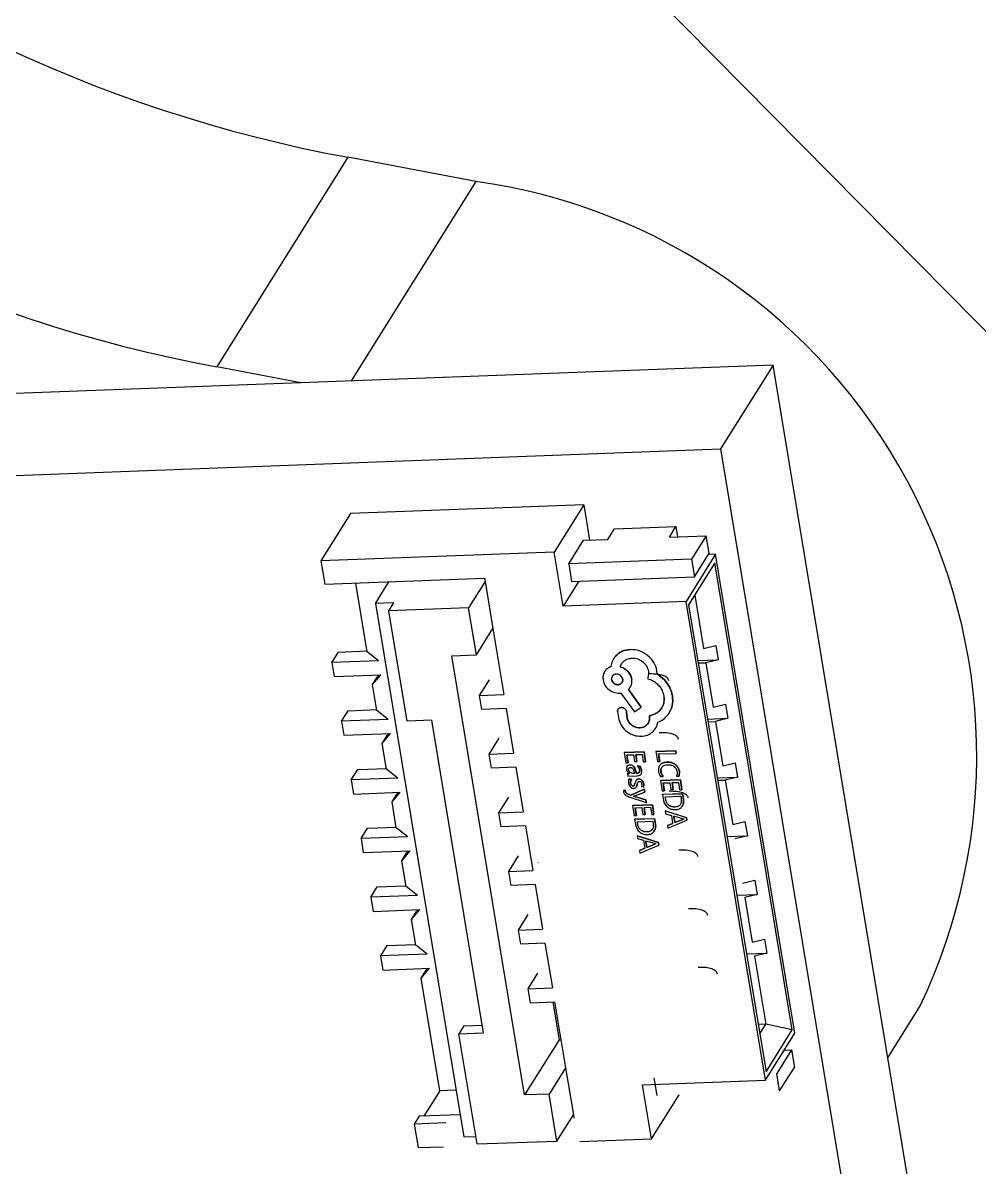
# Model space of a CAD drawing. Header units: millimetres. Extents: x -294 to 2792, y 5 to 1659.
# Drawn here: x 707.094 to 708.582, y 560.546 to 562.325 of the extents above; entities that cross this region are included whole.
import ezdxf

# ---------------------------------------------------------------- set-up
doc = ezdxf.new("R2010")
doc.units = ezdxf.units.MM
doc.layers.get('0').update_dxf_attribs({"lineweight": 18})

msp = doc.modelspace()

# ---------------------------------------------------------------- linework, layer by layer
at = {"color": 7, "linetype": 'Continuous', "lineweight": 25}
for p, q in [((707.6677, 562.7808), (710.6901, 559.7215)), ((707.5996, 562.1159), (707.3957, 561.79)), ((707.7988, 562.0782), (707.5996, 562.1159)), ((707.7988, 562.0782), (707.6047, 561.7681)), ((708.261, 561.7927), (706.3558, 561.7213)), ((708.261, 561.7927), (708.1795, 561.6624)), ((708.6584, 559.3951), (708.261, 561.7927)), ((707.5268, 561.7652), (707.3957, 561.79)), ((706.2742, 561.591), (708.1795, 561.6624)), ((708.1795, 561.6624), (708.5732, 559.2864)), ((707.6038, 561.5618), (707.5579, 561.4885)), ((707.9667, 561.5754), (707.6038, 561.5618)), ((707.9667, 561.5754), (707.9208, 561.5021)), ((707.9667, 561.5754), (707.9758, 561.5207)), ((708.0043, 561.5217), (708.0145, 561.538)), ((708.0145, 561.538), (708.1101, 561.5416)), ((708.0999, 561.5253), (708.1101, 561.5416)), ((708.0999, 561.5253), (708.1572, 561.5275)), ((708.1101, 561.5416), (708.1127, 561.5258)), ((708.1572, 561.5275), (708.1342, 561.4908)), ((708.1617, 561.5001), (708.1572, 561.5275)), ((707.9432, 561.4836), (707.9661, 561.5203)), ((707.9661, 561.5203), (708.0043, 561.5217)), ((707.9208, 561.5021), (707.5579, 561.4885)), ((707.9347, 561.4181), (707.9208, 561.5021)), ((708.1342, 561.4908), (707.9432, 561.4836)), ((708.1716, 561.4986), (708.1257, 561.4253)), ((708.1342, 561.4908), (708.1388, 561.4634)), ((708.1388, 561.4634), (708.1617, 561.5001)), ((708.1716, 561.4986), (708.1605, 561.4982)), ((708.295, 560.754), (708.1716, 561.4986)), ((707.5579, 561.4885), (707.5639, 561.452)), ((707.9432, 561.4836), (707.9477, 561.4563)), ((708.1706, 561.4854), (708.1298, 561.4202)), ((708.291, 560.759), (708.1706, 561.4854)), ((707.5639, 561.452), (707.8122, 561.4613)), ((707.6425, 561.4219), (707.6637, 561.4557)), ((707.8131, 561.4561), (707.7876, 561.4154)), ((707.8122, 561.4613), (707.8131, 561.4561)), ((707.8131, 561.4561), (707.8252, 561.3831)), ((707.9588, 561.4567), (707.9347, 561.4181)), ((707.9477, 561.4563), (708.1388, 561.4634)), ((707.6297, 561.347), (707.612, 561.4538)), ((707.6711, 561.4229), (707.6425, 561.4219)), ((707.6425, 561.4219), (707.7799, 560.5927)), ((707.6635, 561.4107), (707.6711, 561.4229)), ((708.1257, 561.4253), (707.9347, 561.4181)), ((708.2491, 560.6806), (708.1257, 561.4253)), ((708.1298, 561.4202), (708.2502, 560.6938)), ((708.1392, 561.4352), (708.153, 561.3519)), ((707.7876, 561.4154), (707.6635, 561.4107)), ((707.6919, 561.2391), (707.6635, 561.4107)), ((707.7997, 561.3424), (707.7876, 561.4154)), ((707.7997, 561.3424), (707.8252, 561.3831)), ((707.8252, 561.3831), (707.8422, 561.2806)), ((707.585, 561.3466), (707.6295, 561.3482)), ((708.153, 561.3519), (708.1721, 561.3566)), ((708.1721, 561.3566), (708.1757, 561.3347)), ((707.5748, 561.3303), (707.585, 561.3466)), ((707.6474, 561.333), (707.5748, 561.3303)), ((707.5748, 561.3303), (707.5784, 561.3084)), ((707.6474, 561.333), (707.6297, 561.347)), ((707.7615, 561.3409), (707.7997, 561.3424)), ((707.8747, 560.6578), (707.7615, 561.3409)), ((708.0165, 561.3408), (708.0166, 561.3409)), ((708.1442, 561.3335), (708.1757, 561.3347)), ((708.1448, 561.3296), (708.1566, 561.33)), ((708.1757, 561.3347), (708.1566, 561.33)), ((708.1566, 561.33), (708.1681, 561.2607)), ((708.0234, 561.3239), (708.0235, 561.3239)), ((708.0808, 561.3125), (708.0805, 561.3173)), ((708.092, 561.3035), (708.0808, 561.3125)), ((708.0809, 561.3125), (708.0921, 561.3036)), ((707.5784, 561.3084), (707.651, 561.3111)), ((707.6382, 561.2959), (707.651, 561.3111)), ((707.6382, 561.2959), (707.6458, 561.3081)), ((707.6448, 561.2558), (707.6382, 561.2959)), ((707.6482, 561.311), (707.6458, 561.3081)), ((707.8193, 561.3036), (707.804, 561.2792)), ((708.01, 561.3038), (708.0099, 561.3037)), ((708.092, 561.3035), (708.0921, 561.3036)), ((707.804, 561.2792), (707.8422, 561.2806)), ((707.804, 561.2792), (707.8076, 561.2573)), ((708.0222, 561.2827), (708.0244, 561.2827)), ((708.0244, 561.2827), (708.0454, 561.2537)), ((708.0362, 561.2885), (708.0562, 561.2607)), ((708.0561, 561.2606), (708.0362, 561.2884)), ((708.1046, 561.2784), (708.1047, 561.2785)), ((707.8458, 561.2587), (707.8076, 561.2573)), ((707.8458, 561.2587), (707.8573, 561.1894)), ((708.025, 561.2605), (708.0251, 561.2605)), ((708.0454, 561.2537), (708.0561, 561.2606)), ((708.0561, 561.2606), (708.0562, 561.2607)), ((708.1681, 561.2607), (708.1872, 561.2654)), ((708.1872, 561.2654), (708.1908, 561.2435)), ((707.5899, 561.239), (707.6001, 561.2553)), ((707.6625, 561.2417), (707.5899, 561.239)), ((707.6001, 561.2553), (707.6446, 561.257)), ((707.6625, 561.2417), (707.6448, 561.2558)), ((707.7301, 561.2406), (707.6919, 561.2391)), ((707.8106, 560.7545), (707.7301, 561.2406)), ((708.0191, 561.2541), (708.0211, 561.2417)), ((708.033, 561.2542), (708.0329, 561.2529)), ((708.0329, 561.2541), (708.033, 561.2542)), ((708.0329, 561.2529), (708.0329, 561.2541)), ((708.0329, 561.2529), (708.0344, 561.2434)), ((708.0344, 561.2434), (708.0329, 561.2529)), ((708.0329, 561.2529), (708.0329, 561.2529)), ((708.0344, 561.2434), (708.0344, 561.2434)), ((708.0684, 561.2474), (708.0687, 561.2457)), ((708.0684, 561.2474), (708.0685, 561.2474)), ((708.1593, 561.2423), (708.1908, 561.2435)), ((708.1908, 561.2435), (708.1717, 561.2388)), ((707.5899, 561.239), (707.5936, 561.2171)), ((708.0541, 561.2287), (708.0541, 561.2288)), ((708.1599, 561.2383), (708.1717, 561.2388)), ((708.1717, 561.2388), (708.1832, 561.1694)), ((707.5936, 561.2171), (707.6661, 561.2198)), ((707.6533, 561.2046), (707.6661, 561.2198)), ((707.6533, 561.2046), (707.6609, 561.2169)), ((707.6633, 561.2197), (707.6609, 561.2169)), ((707.8344, 561.2124), (707.8191, 561.1879)), ((707.6599, 561.1645), (707.6533, 561.2046)), ((707.8191, 561.1879), (707.8573, 561.1894)), ((707.8191, 561.1879), (707.8227, 561.166)), ((708.0605, 561.1913), (708.0293, 561.1903)), ((708.0293, 561.1903), (708.0294, 561.1904)), ((708.0293, 561.1903), (708.0319, 561.1743)), ((708.0294, 561.1904), (708.0605, 561.1914)), ((708.0475, 561.187), (708.0575, 561.1873)), ((708.0575, 561.1873), (708.0593, 561.1759)), ((708.0605, 561.1914), (708.0629, 561.1761)), ((708.0605, 561.1913), (708.0605, 561.1914)), ((708.0629, 561.176), (708.0605, 561.1913)), ((708.0787, 561.1919), (708.1099, 561.1929)), ((708.1098, 561.1928), (708.0787, 561.1918)), ((708.0787, 561.1918), (708.0787, 561.1919)), ((708.0787, 561.1918), (708.0812, 561.1762)), ((708.0828, 561.1881), (708.1104, 561.1889)), ((708.0847, 561.1763), (708.0828, 561.1881)), ((708.0829, 561.1882), (708.0848, 561.1764)), ((708.1098, 561.1928), (708.1099, 561.1929)), ((708.1104, 561.1889), (708.1098, 561.1928)), ((708.1099, 561.1929), (708.1105, 561.189)), ((708.1104, 561.1889), (708.1105, 561.189)), ((708.0319, 561.1743), (708.0354, 561.1744)), ((708.0335, 561.1866), (708.044, 561.1869)), ((708.0335, 561.1867), (708.0355, 561.1745)), ((708.0354, 561.1744), (708.0335, 561.1866)), ((708.0355, 561.1745), (708.0354, 561.1744)), ((708.0384, 561.171), (708.0384, 561.171)), ((708.044, 561.1869), (708.0456, 561.1763)), ((708.0456, 561.1763), (708.0492, 561.1764)), ((708.0492, 561.1764), (708.0475, 561.187)), ((708.0476, 561.1871), (708.0493, 561.1765)), ((708.0492, 561.1764), (708.0493, 561.1765)), ((708.0497, 561.1693), (708.0535, 561.1694)), ((708.0535, 561.1694), (708.0534, 561.1693)), ((708.0593, 561.1759), (708.0629, 561.176)), ((708.0629, 561.176), (708.0629, 561.1761)), ((708.0812, 561.1762), (708.0847, 561.1763)), ((708.0848, 561.1764), (708.0847, 561.1763)), ((708.0857, 561.1713), (708.0857, 561.1713)), ((708.0963, 561.1754), (708.0964, 561.1755)), ((708.1091, 561.1715), (708.1092, 561.1716)), ((708.1832, 561.1694), (708.2023, 561.1741)), ((708.2023, 561.1741), (708.2059, 561.1522)), ((707.605, 561.1477), (707.6152, 561.164)), ((707.6152, 561.164), (707.6597, 561.1657)), ((707.6776, 561.1505), (707.6599, 561.1645)), ((707.8609, 561.1674), (707.8227, 561.166)), ((707.8609, 561.1674), (707.8724, 561.0981)), ((708.0339, 561.169), (708.034, 561.1691)), ((708.038, 561.1576), (708.0345, 561.1575)), ((708.0345, 561.1575), (708.0351, 561.1537)), ((708.0345, 561.1575), (708.0346, 561.1575)), ((708.0346, 561.1575), (708.038, 561.1576)), ((708.0351, 561.1537), (708.0494, 561.1542)), ((708.0363, 561.1632), (708.0364, 561.1633)), ((708.0369, 561.166), (708.0369, 561.1661)), ((708.0388, 561.1592), (708.0388, 561.1593)), ((708.0457, 561.1579), (708.0436, 561.1578)), ((708.0457, 561.1578), (708.0436, 561.1577)), ((708.0436, 561.1577), (708.0436, 561.1578)), ((708.0442, 561.1627), (708.0457, 561.1578)), ((708.0467, 561.1641), (708.0468, 561.1642)), ((708.0487, 561.1579), (708.0467, 561.1641)), ((708.0468, 561.1642), (708.0487, 561.158)), ((708.0487, 561.1579), (708.0487, 561.158)), ((708.0534, 561.1693), (708.0496, 561.1692)), ((708.0496, 561.1692), (708.0497, 561.1693)), ((708.0566, 561.1621), (708.0567, 561.1622)), ((708.0862, 561.1528), (708.09, 561.1529)), ((708.0867, 561.1605), (708.0868, 561.1606)), ((708.09, 561.1529), (708.0901, 561.153)), ((708.1111, 561.1535), (708.1153, 561.1536)), ((708.1155, 561.1608), (708.1153, 561.1537)), ((708.1153, 561.1536), (708.1154, 561.1607)), ((708.1153, 561.1536), (708.1153, 561.1537)), ((708.1154, 561.1607), (708.1155, 561.1608)), ((708.1744, 561.151), (708.2059, 561.1522)), ((708.2059, 561.1522), (708.1868, 561.1475)), ((707.6776, 561.1505), (707.605, 561.1477)), ((707.605, 561.1477), (707.6087, 561.1258)), ((708.0407, 561.1488), (708.0367, 561.1487)), ((708.0367, 561.1487), (708.0368, 561.1488)), ((708.0368, 561.1488), (708.0408, 561.1489)), ((708.0396, 561.1427), (708.0396, 561.1427)), ((708.0408, 561.1489), (708.0407, 561.1488)), ((708.0433, 561.1384), (708.0433, 561.1384)), ((708.0466, 561.1433), (708.0452, 561.1394)), ((708.0452, 561.1394), (708.0453, 561.1395)), ((708.0477, 561.1359), (708.0478, 561.136)), ((708.0488, 561.148), (708.0489, 561.1481)), ((708.0498, 561.1408), (708.0512, 561.1445)), ((708.0522, 561.1492), (708.0522, 561.1492)), ((708.0573, 561.1469), (708.0573, 561.147)), ((708.06, 561.1412), (708.0598, 561.1361)), ((708.0598, 561.136), (708.06, 561.1411)), ((708.0598, 561.136), (708.0598, 561.1361)), ((708.06, 561.1411), (708.06, 561.1412)), ((708.1169, 561.1477), (708.0858, 561.1468)), ((708.0858, 561.1468), (708.0859, 561.1468)), ((708.0858, 561.1468), (708.0884, 561.1308)), ((708.0859, 561.1468), (708.117, 561.1478)), ((708.09, 561.143), (708.1004, 561.1434)), ((708.09, 561.1431), (708.092, 561.131)), ((708.0919, 561.1309), (708.09, 561.143)), ((708.1004, 561.1434), (708.1021, 561.1327)), ((708.104, 561.1435), (708.114, 561.1438)), ((708.1057, 561.1328), (708.104, 561.1435)), ((708.1041, 561.1436), (708.1057, 561.1329)), ((708.114, 561.1438), (708.1158, 561.1323)), ((708.1169, 561.1477), (708.117, 561.1478)), ((708.1194, 561.1324), (708.1169, 561.1477)), ((708.117, 561.1478), (708.1194, 561.1325)), ((708.1751, 561.1471), (708.1868, 561.1475)), ((708.1868, 561.1475), (708.1983, 561.0782)), ((707.6087, 561.1258), (707.6813, 561.1286)), ((707.6684, 561.1134), (707.6813, 561.1286)), ((707.6684, 561.1134), (707.676, 561.1256)), ((707.6785, 561.1285), (707.676, 561.1256)), ((707.8495, 561.1211), (707.8342, 561.0967)), ((708.0285, 561.1314), (708.032, 561.1315)), ((708.0319, 561.1315), (708.0285, 561.1314)), ((708.0285, 561.1314), (708.0285, 561.1289)), ((708.0318, 561.1293), (708.0319, 561.1315)), ((708.0356, 561.1257), (708.0399, 561.1242)), ((708.0356, 561.1256), (708.0356, 561.1257)), ((708.0399, 561.1241), (708.0356, 561.1256)), ((708.0368, 561.1216), (708.0639, 561.1127)), ((708.0399, 561.1242), (708.0608, 561.1332)), ((708.0607, 561.1331), (708.0399, 561.1241)), ((708.0399, 561.1241), (708.0399, 561.1242)), ((708.0438, 561.1224), (708.0456, 561.1229)), ((708.0457, 561.1219), (708.0438, 561.1223)), ((708.0439, 561.1224), (708.0457, 561.122)), ((708.0456, 561.1229), (708.0614, 561.1289)), ((708.0457, 561.122), (708.0634, 561.1167)), ((708.0457, 561.1219), (708.0457, 561.122)), ((708.0633, 561.1166), (708.0457, 561.1219)), ((708.0607, 561.1331), (708.0608, 561.1332)), ((708.0614, 561.1289), (708.0607, 561.1331)), ((708.0608, 561.1332), (708.0614, 561.129)), ((708.0614, 561.1289), (708.0614, 561.129)), ((708.0634, 561.1167), (708.0633, 561.1166)), ((708.0639, 561.1127), (708.0633, 561.1166)), ((708.0634, 561.1167), (708.064, 561.1128)), ((708.0884, 561.1308), (708.0919, 561.1309)), ((708.1204, 561.1261), (708.0892, 561.1252)), ((708.0892, 561.1252), (708.0893, 561.1253)), ((708.0892, 561.1252), (708.0905, 561.117)), ((708.0893, 561.1253), (708.1204, 561.1262)), ((708.092, 561.131), (708.0919, 561.1309)), ((708.0934, 561.1215), (708.1174, 561.1222)), ((708.0941, 561.1171), (708.0934, 561.1215)), ((708.0941, 561.1172), (708.0935, 561.1215)), ((708.0941, 561.1171), (708.0941, 561.1172)), ((708.1021, 561.1327), (708.1057, 561.1328)), ((708.1057, 561.1328), (708.1057, 561.1329)), ((708.1158, 561.1323), (708.1194, 561.1324)), ((708.1174, 561.1222), (708.1181, 561.1177)), ((708.1194, 561.1324), (708.1194, 561.1325)), ((708.1204, 561.1262), (708.1217, 561.1177)), ((708.1204, 561.1261), (708.1204, 561.1262)), ((708.1217, 561.1177), (708.1204, 561.1261)), ((708.1217, 561.1177), (708.1217, 561.1177)), ((707.6751, 561.0732), (707.6684, 561.1134)), ((708.0424, 561.1081), (708.0735, 561.1091)), ((708.0735, 561.109), (708.0424, 561.1081)), ((708.0424, 561.1081), (708.0424, 561.1081)), ((708.0424, 561.1081), (708.0449, 561.0921)), ((708.0465, 561.1043), (708.057, 561.1047)), ((708.0484, 561.0922), (708.0465, 561.1043)), ((708.0466, 561.1044), (708.0485, 561.0923)), ((708.057, 561.1047), (708.0587, 561.094)), ((708.0605, 561.1048), (708.0705, 561.1051)), ((708.0622, 561.0941), (708.0605, 561.1048)), ((708.0606, 561.1048), (708.0623, 561.0942)), ((708.0639, 561.1127), (708.064, 561.1128)), ((708.0705, 561.1051), (708.0723, 561.0936)), ((708.0735, 561.1091), (708.0759, 561.0938)), ((708.0735, 561.109), (708.0735, 561.1091)), ((708.0759, 561.0937), (708.0735, 561.109)), ((708.1262, 561.089), (708.0933, 561.0994)), ((708.0933, 561.0994), (708.0934, 561.0994)), ((708.0933, 561.0994), (708.094, 561.0951)), ((708.0934, 561.0994), (708.1263, 561.0891)), ((708.0987, 561.1084), (708.0988, 561.1085)), ((708.1083, 561.1055), (708.1083, 561.1056)), ((708.1165, 561.109), (708.1166, 561.1091)), ((708.1194, 561.1063), (708.1194, 561.1064)), ((707.8342, 561.0967), (707.8724, 561.0981)), ((707.8342, 561.0967), (707.8379, 561.0748)), ((708.0449, 561.0921), (708.0484, 561.0922)), ((708.0458, 561.0866), (708.0769, 561.0875)), ((708.0769, 561.0874), (708.0458, 561.0865)), ((708.0458, 561.0865), (708.0458, 561.0866)), ((708.0458, 561.0865), (708.0471, 561.0783)), ((708.0485, 561.0923), (708.0484, 561.0922)), ((708.0499, 561.0827), (708.0739, 561.0835)), ((708.0506, 561.0784), (708.0499, 561.0827)), ((708.0507, 561.0785), (708.05, 561.0827)), ((708.0587, 561.094), (708.0622, 561.0941)), ((708.0622, 561.0941), (708.0623, 561.0942)), ((708.0723, 561.0936), (708.0759, 561.0937)), ((708.0739, 561.0835), (708.0746, 561.079)), ((708.0759, 561.0937), (708.0759, 561.0938)), ((708.0769, 561.0875), (708.0783, 561.079)), ((708.0769, 561.0874), (708.0769, 561.0875)), ((708.0782, 561.079), (708.0769, 561.0874)), ((708.094, 561.0951), (708.103, 561.0925)), ((708.0976, 561.0726), (708.1269, 561.0849)), ((708.103, 561.0925), (708.1049, 561.0802)), ((708.1203, 561.0874), (708.1067, 561.0914)), ((708.1067, 561.0914), (708.1082, 561.0814)), ((708.1083, 561.0815), (708.1067, 561.0914)), ((708.1082, 561.0814), (708.1205, 561.0863)), ((708.1083, 561.0815), (708.1082, 561.0814)), ((708.1205, 561.0864), (708.1083, 561.0815)), ((708.1226, 561.0869), (708.1203, 561.0874)), ((708.1226, 561.0869), (708.1205, 561.0863)), ((708.1262, 561.089), (708.1263, 561.0891)), ((708.1269, 561.0849), (708.1262, 561.089)), ((708.1263, 561.0891), (708.1269, 561.085)), ((708.1269, 561.085), (708.1269, 561.0849)), ((708.1983, 561.0782), (708.2174, 561.0828)), ((708.2174, 561.0828), (708.2211, 561.0609)), ((707.6202, 561.0565), (707.6304, 561.0728)), ((707.6304, 561.0728), (707.6749, 561.0745)), ((707.6928, 561.0592), (707.6751, 561.0732)), ((707.8761, 561.0762), (707.8379, 561.0748)), ((707.8761, 561.0762), (707.8876, 561.0068)), ((708.0506, 561.0784), (708.0507, 561.0785)), ((708.0553, 561.0697), (708.0553, 561.0698)), ((708.0648, 561.0668), (708.0649, 561.0669)), ((708.0731, 561.0703), (708.0731, 561.0704)), ((708.0759, 561.0676), (708.0759, 561.0677)), ((708.0782, 561.079), (708.0783, 561.079)), ((708.0969, 561.0769), (708.105, 561.0802)), ((708.1049, 561.0802), (708.0969, 561.0769)), ((708.0969, 561.0769), (708.0976, 561.0726)), ((708.0969, 561.0769), (708.0969, 561.0769)), ((707.6928, 561.0592), (707.6202, 561.0565)), ((707.6202, 561.0565), (707.6238, 561.0346)), ((708.0499, 561.0607), (708.0828, 561.0504)), ((708.0499, 561.0606), (708.0499, 561.0607)), ((708.0828, 561.0503), (708.0499, 561.0606)), ((708.0499, 561.0606), (708.0505, 561.0564)), ((708.0505, 561.0564), (708.0595, 561.0538)), ((708.0541, 561.0339), (708.0834, 561.0462)), ((708.0595, 561.0538), (708.0615, 561.0414)), ((708.0768, 561.0487), (708.0632, 561.0527)), ((708.0632, 561.0527), (708.0648, 561.0427)), ((708.0648, 561.0428), (708.0633, 561.0527)), ((708.0771, 561.0477), (708.0648, 561.0428)), ((708.0648, 561.0427), (708.077, 561.0476)), ((708.0791, 561.0482), (708.0768, 561.0487)), ((708.0791, 561.0482), (708.077, 561.0476)), ((708.0828, 561.0504), (708.0835, 561.0463)), ((708.0828, 561.0503), (708.0828, 561.0504)), ((708.0834, 561.0462), (708.0828, 561.0503)), ((708.0835, 561.0463), (708.0834, 561.0462)), ((708.1895, 561.0598), (708.2211, 561.0609)), ((708.2211, 561.0609), (708.202, 561.0563)), ((707.6238, 561.0346), (707.6964, 561.0373)), ((707.6835, 561.0221), (707.6964, 561.0373)), ((707.6835, 561.0221), (707.6912, 561.0344)), ((707.6936, 561.0372), (707.6912, 561.0344)), ((707.8647, 561.0298), (707.8494, 561.0054)), ((708.0615, 561.0414), (708.0534, 561.0382)), ((708.0534, 561.0382), (708.0541, 561.0339)), ((708.0534, 561.0382), (708.0535, 561.0382)), ((708.0535, 561.0382), (708.0615, 561.0415)), ((708.0648, 561.0428), (708.0648, 561.0427)), ((707.6902, 560.982), (707.6835, 561.0221)), ((707.8952, 561.0191), (707.8955, 561.0195)), ((707.8494, 561.0054), (707.8876, 561.0068)), ((707.8494, 561.0054), (707.853, 560.9835)), ((708.2135, 560.9869), (708.2325, 560.9916)), ((708.2325, 560.9916), (708.2362, 560.9697)), ((707.6353, 560.9652), (707.6455, 560.9815)), ((707.6455, 560.9815), (707.69, 560.9832)), ((707.7079, 560.968), (707.6902, 560.982)), ((707.8912, 560.9849), (707.853, 560.9835)), ((707.8912, 560.9849), (707.9027, 560.9156)), ((707.7079, 560.968), (707.6353, 560.9652)), ((707.6353, 560.9652), (707.6389, 560.9433)), ((708.2047, 560.9685), (708.2362, 560.9697)), ((708.2362, 560.9697), (708.2171, 560.965)), ((708.2171, 560.965), (708.2286, 560.8956)), ((707.6389, 560.9433), (707.7115, 560.9461)), ((707.6986, 560.9309), (707.7115, 560.9461)), ((707.6986, 560.9309), (707.7063, 560.9431)), ((707.7087, 560.9459), (707.7063, 560.9431)), ((707.8798, 560.9386), (707.8645, 560.9142)), ((707.7053, 560.8907), (707.6986, 560.9309)), ((707.8645, 560.9142), (707.9027, 560.9156)), ((707.8645, 560.9142), (707.8681, 560.8922)), ((707.6606, 560.8903), (707.6504, 560.874)), ((707.6606, 560.8903), (707.7051, 560.8919)), ((707.723, 560.8767), (707.7053, 560.8907)), ((707.9063, 560.8937), (707.8681, 560.8922)), ((707.9063, 560.8937), (707.9178, 560.8243)), ((708.2286, 560.8956), (708.2477, 560.9003)), ((708.2477, 560.9003), (708.2513, 560.8784)), ((707.723, 560.8767), (707.6504, 560.874)), ((707.6504, 560.874), (707.654, 560.8521)), ((708.2198, 560.8773), (708.2513, 560.8784)), ((708.2513, 560.8784), (708.2322, 560.8737)), ((708.2322, 560.8737), (708.2498, 560.7679)), ((707.654, 560.8521), (707.7266, 560.8548)), ((707.7138, 560.8396), (707.7266, 560.8548)), ((707.7138, 560.8396), (707.7214, 560.8518)), ((707.7214, 560.8518), (707.7238, 560.8547)), ((707.7428, 560.6644), (707.7138, 560.8396)), ((707.8949, 560.8473), (707.8796, 560.8229)), ((707.8796, 560.8229), (707.9178, 560.8243)), ((707.8796, 560.8229), (707.8832, 560.801)), ((707.8832, 560.801), (707.9214, 560.8024)), ((707.9185, 560.8023), (707.9283, 560.7433)), ((707.9214, 560.8024), (707.9384, 560.6999)), ((708.4395, 560.7158), (708.4893, 560.7955)), ((707.7801, 560.7653), (707.7724, 560.7531)), ((707.7801, 560.7653), (707.8087, 560.7664)), ((708.2498, 560.7679), (708.238, 560.7674)), ((708.2404, 560.7529), (708.2498, 560.7679)), ((708.291, 560.759), (708.2498, 560.7679)), ((707.7724, 560.7531), (707.8106, 560.7545)), ((707.8009, 560.5816), (707.7724, 560.7531)), ((707.9283, 560.7433), (707.8747, 560.6578)), ((707.9283, 560.7433), (707.9312, 560.7434)), ((708.2491, 560.6806), (708.295, 560.754)), ((708.2502, 560.6938), (708.291, 560.759)), ((708.2896, 560.7281), (708.2667, 560.6914)), ((708.2785, 560.7276), (708.2896, 560.7281)), ((708.2896, 560.7281), (708.2942, 560.7007)), ((707.9384, 560.6999), (707.9129, 560.6592)), ((707.9384, 560.6999), (707.9505, 560.6269)), ((708.2712, 560.664), (708.2667, 560.6914)), ((708.2712, 560.664), (708.2942, 560.7007)), ((708.0581, 560.6735), (708.2491, 560.6806)), ((708.072, 560.5895), (708.0581, 560.6735)), ((708.0757, 560.6842), (708.0802, 560.6569)), ((707.7428, 560.6644), (707.7181, 560.6249)), ((707.7678, 560.6653), (707.7428, 560.6644)), ((707.9129, 560.6592), (707.8747, 560.6578)), ((707.925, 560.5862), (707.9129, 560.6592)), ((708.072, 560.5895), (708.115, 560.6582)), ((707.7107, 560.6247), (707.7031, 560.6124)), ((707.7742, 560.627), (707.7107, 560.6247)), ((707.925, 560.5862), (707.9505, 560.6269)), ((707.9505, 560.6269), (707.9514, 560.6217)), ((707.7523, 560.6143), (707.7031, 560.6124)), ((707.7031, 560.6124), (707.7091, 560.5759)), ((707.7799, 560.5927), (707.7989, 560.5934)), ((707.8009, 560.5816), (707.925, 560.5862)), ((707.9603, 560.5853), (708.072, 560.5895)), ((707.7091, 560.5759), (707.7484, 560.5774))]:
    msp.add_line(p, q, dxfattribs=at)
for centre, radius, start, end in [((708.0019, 564.2851), 2.2062, 198.4252, 259.4932), ((707.798, 563.9593), 2.2062, 198.4252, 259.4932), ((707.6762, 561.185), 0.9016, 334.402, 82.1899)]:
    msp.add_arc(centre, radius, start, end, dxfattribs=at)
for points, knots in [([(708.0392, 561.3505), (708.0348, 561.3499), (708.026, 561.3489), (708.0197, 561.3435), (708.0165, 561.3408)], [0, 0, 0, 0, 0.01285825, 0.02576733, 0.02576733, 0.02576733, 0.02576733]), ([(708.0166, 561.3409), (708.0197, 561.3436), (708.0261, 561.349), (708.0349, 561.35), (708.0393, 561.3505)], [0, 0, 0, 0, 0.01290903, 0.02576677, 0.02576677, 0.02576677, 0.02576677]), ([(708.066, 561.3413), (708.0619, 561.3441), (708.0537, 561.3497), (708.044, 561.3502), (708.0392, 561.3505)], [0, 0, 0, 0, 0.01465459, 0.02937316, 0.02937316, 0.02937316, 0.02937316]), ([(708.0165, 561.3408), (708.0145, 561.3383), (708.0104, 561.3333), (708.0092, 561.3268), (708.0086, 561.3236)], [0, 0, 0, 0, 0.00977464, 0.01955966, 0.01955966, 0.01955966, 0.01955966]), ([(708.0234, 561.3239), (708.0242, 561.3257), (708.0257, 561.3293), (708.03, 561.3335), (708.0354, 561.3364), (708.0397, 561.3369), (708.0418, 561.3372)], [0, 0, 0, 0, 0.00609098, 0.01209653, 0.01833396, 0.02448558, 0.02448558, 0.02448558, 0.02448558]), ([(708.0418, 561.3372), (708.0447, 561.337), (708.0507, 561.3366), (708.0587, 561.3317), (708.065, 561.325), (708.0665, 561.3195), (708.0672, 561.3167)], [0, 0, 0, 0, 0.00903416, 0.0180513, 0.02711696, 0.03609347, 0.03609347, 0.03609347, 0.03609347]), ([(708.0805, 561.3173), (708.0793, 561.3219), (708.077, 561.331), (708.0697, 561.3379), (708.066, 561.3413)], [0, 0, 0, 0, 0.01451446, 0.02913423, 0.02913423, 0.02913423, 0.02913423]), ([(708.0086, 561.3236), (708.0066, 561.3227), (708.0026, 561.3209), (707.9986, 561.3158), (707.9962, 561.3098), (707.9966, 561.3053), (707.9967, 561.3031)], [0, 0, 0, 0, 0.00648913, 0.01295213, 0.01958716, 0.02618606, 0.02618606, 0.02618606, 0.02618606]), ([(708.0272, 561.3042), (708.0269, 561.3053), (708.0263, 561.3074), (708.0243, 561.3097), (708.0224, 561.311), (708.0202, 561.312), (708.0179, 561.3123), (708.0156, 561.3121), (708.0135, 561.3114), (708.0118, 561.3101), (708.0106, 561.3084), (708.0098, 561.3064), (708.0099, 561.3048), (708.0099, 561.3037)], [0, 0, 0, 0, 0.00332101, 0.00665281, 0.00833438, 0.00998293, 0.01345262, 0.01513761, 0.01678722, 0.02025349, 0.02191006, 0.02353347, 0.02693495, 0.02693495, 0.02693495, 0.02693495]), ([(708.0412, 561.3045), (708.0406, 561.3066), (708.0396, 561.311), (708.0353, 561.3167), (708.0299, 561.3213), (708.0256, 561.323), (708.0234, 561.3239)], [0, 0, 0, 0, 0.00707797, 0.01413084, 0.02109032, 0.02792287, 0.02792287, 0.02792287, 0.02792287]), ([(708.0235, 561.3239), (708.0256, 561.3231), (708.03, 561.3214), (708.0354, 561.3168), (708.0396, 561.3111), (708.0407, 561.3067), (708.0412, 561.3045)], [0, 0, 0, 0, 0.00683255, 0.01379203, 0.02084491, 0.02792287, 0.02792287, 0.02792287, 0.02792287]), ([(708.0672, 561.3167), (708.0674, 561.3148), (708.0677, 561.3108), (708.0664, 561.3072), (708.0657, 561.3054)], [0, 0, 0, 0, 0.00577511, 0.01169154, 0.01169154, 0.01169154, 0.01169154]), ([(707.9967, 561.3031), (707.9974, 561.3003), (707.9989, 561.2948), (708.0053, 561.2881), (708.0133, 561.2833), (708.0192, 561.2829), (708.0222, 561.2827)], [0, 0, 0, 0, 0.0090344, 0.01805178, 0.02711767, 0.03609443, 0.03609443, 0.03609443, 0.03609443]), ([(708.0099, 561.3037), (708.0103, 561.3026), (708.0109, 561.3005), (708.0129, 561.2982), (708.0148, 561.2969), (708.017, 561.296), (708.0193, 561.2956), (708.0216, 561.2959), (708.0236, 561.2966), (708.0253, 561.2979), (708.0265, 561.2996), (708.0273, 561.3015), (708.0273, 561.3031), (708.0272, 561.3042)], [0, 0, 0, 0, 0.00339005, 0.00677057, 0.00842742, 0.01005109, 0.01345313, 0.01513868, 0.01678867, 0.02025502, 0.02191187, 0.02353554, 0.02693758, 0.02693758, 0.02693758, 0.02693758]), ([(708.0273, 561.3043), (708.0273, 561.3032), (708.0274, 561.3016), (708.0266, 561.2997), (708.0254, 561.298), (708.0237, 561.2966), (708.0216, 561.296), (708.0194, 561.2957), (708.017, 561.296), (708.0149, 561.297), (708.013, 561.2983), (708.0109, 561.3005), (708.0103, 561.3027), (708.01, 561.3038)], [0, 0, 0, 0, 0.00340204, 0.00502571, 0.00668256, 0.01014891, 0.0117989, 0.01348445, 0.01688649, 0.01851016, 0.02016701, 0.02354753, 0.02693758, 0.02693758, 0.02693758, 0.02693758]), ([(708.0362, 561.2884), (708.0371, 561.2895), (708.0391, 561.2916), (708.0408, 561.2956), (708.0417, 561.2999), (708.0413, 561.3029), (708.0412, 561.3045)], [0, 0, 0, 0, 0.00448469, 0.00877848, 0.01310287, 0.01767491, 0.01767491, 0.01767491, 0.01767491]), ([(708.0657, 561.3054), (708.0689, 561.3043), (708.0752, 561.302), (708.083, 561.2954), (708.0891, 561.2872), (708.0906, 561.2809), (708.0914, 561.2778)], [0, 0, 0, 0, 0.00998255, 0.01985688, 0.03003216, 0.04024707, 0.04024707, 0.04024707, 0.04024707]), ([(708.1046, 561.2784), (708.1036, 561.2829), (708.1014, 561.292), (708.0951, 561.2996), (708.092, 561.3035)], [0, 0, 0, 0, 0.01429873, 0.0288015, 0.0288015, 0.0288015, 0.0288015]), ([(708.0921, 561.3036), (708.0952, 561.2997), (708.1014, 561.2921), (708.1036, 561.283), (708.1047, 561.2785)], [0, 0, 0, 0, 0.01449993, 0.02880144, 0.02880144, 0.02880144, 0.02880144]), ([(708.0914, 561.2778), (708.0916, 561.2741), (708.092, 561.2668), (708.087, 561.2573), (708.0792, 561.25), (708.072, 561.2482), (708.0684, 561.2474)], [0, 0, 0, 0, 0.01093027, 0.02184952, 0.03274798, 0.04350973, 0.04350973, 0.04350973, 0.04350973]), ([(708.0685, 561.2474), (708.0721, 561.2483), (708.0793, 561.2501), (708.0871, 561.2574), (708.0921, 561.2669), (708.0917, 561.2742), (708.0915, 561.2779)], [0, 0, 0, 0, 0.01076175, 0.02166022, 0.03257946, 0.04350973, 0.04350973, 0.04350973, 0.04350973]), ([(708.1047, 561.2785), (708.105, 561.2732), (708.1057, 561.2626), (708.1004, 561.2538), (708.0977, 561.2494)], [0, 0, 0, 0, 0.01548091, 0.03131512, 0.03131512, 0.03131512, 0.03131512]), ([(708.0977, 561.2493), (708.1004, 561.2538), (708.1056, 561.2625), (708.105, 561.2731), (708.1046, 561.2784)], [0, 0, 0, 0, 0.01583925, 0.03131565, 0.03131565, 0.03131565, 0.03131565]), ([(708.025, 561.2605), (708.0242, 561.2603), (708.0225, 561.2601), (708.0205, 561.2586), (708.0192, 561.2566), (708.0192, 561.2549), (708.0191, 561.2541)], [0, 0, 0, 0, 0.002509017, 0.004957167, 0.007454888, 0.009904652, 0.009904652, 0.009904652, 0.009904652]), ([(708.0192, 561.2542), (708.0192, 561.255), (708.0193, 561.2567), (708.0206, 561.2587), (708.0225, 561.2602), (708.0242, 561.2604), (708.0251, 561.2605)], [0, 0, 0, 0, 0.002449764, 0.004947486, 0.007395635, 0.009904652, 0.009904652, 0.009904652, 0.009904652]), ([(708.0329, 561.2541), (708.0327, 561.255), (708.0323, 561.2563), (708.0312, 561.2578), (708.0298, 561.259), (708.0278, 561.2602), (708.0259, 561.2604), (708.025, 561.2605)], [0, 0, 0, 0, 0.00282948, 0.00418343, 0.005569, 0.00834859, 0.01111406, 0.01111406, 0.01111406, 0.01111406]), ([(708.0251, 561.2605), (708.026, 561.2605), (708.0278, 561.2603), (708.0299, 561.2591), (708.0313, 561.2579), (708.0324, 561.2564), (708.0327, 561.2551), (708.033, 561.2542)], [0, 0, 0, 0, 0.00276547, 0.00554507, 0.00693063, 0.00828458, 0.01111406, 0.01111406, 0.01111406, 0.01111406]), ([(708.0211, 561.2417), (708.0224, 561.238), (708.0249, 561.2308), (708.031, 561.2254), (708.0341, 561.2228)], [0, 0, 0, 0, 0.01181071, 0.02375286, 0.02375286, 0.02375286, 0.02375286]), ([(708.0344, 561.2434), (708.0351, 561.2414), (708.0365, 561.2373), (708.0414, 561.2325), (708.0475, 561.2291), (708.0519, 561.2289), (708.0541, 561.2288)], [0, 0, 0, 0, 0.00668747, 0.01342706, 0.02009308, 0.02687633, 0.02687633, 0.02687633, 0.02687633]), ([(708.0541, 561.2287), (708.0518, 561.2288), (708.0474, 561.2291), (708.0414, 561.2324), (708.0365, 561.2373), (708.0351, 561.2413), (708.0344, 561.2434)], [0, 0, 0, 0, 0.00678324, 0.01344927, 0.02018886, 0.02687633, 0.02687633, 0.02687633, 0.02687633]), ([(708.0541, 561.2288), (708.0563, 561.229), (708.0608, 561.2296), (708.065, 561.2331), (708.0674, 561.2364), (708.0691, 561.2403), (708.0689, 561.2436), (708.0688, 561.2458)], [0, 0, 0, 0, 0.00644354, 0.01297075, 0.01627884, 0.01946543, 0.02598689, 0.02598689, 0.02598689, 0.02598689]), ([(708.0687, 561.2457), (708.0688, 561.2435), (708.069, 561.2402), (708.0674, 561.2364), (708.065, 561.233), (708.0607, 561.2296), (708.0563, 561.229), (708.0541, 561.2287)], [0, 0, 0, 0, 0.00652146, 0.00970805, 0.01301614, 0.01954335, 0.02598689, 0.02598689, 0.02598689, 0.02598689]), ([(708.082, 561.2374), (708.085, 561.2388), (708.0911, 561.2418), (708.0955, 561.2468), (708.0977, 561.2493)], [0, 0, 0, 0, 0.00984279, 0.02009824, 0.02009824, 0.02009824, 0.02009824]), ([(708.0341, 561.2228), (708.0376, 561.2206), (708.0445, 561.2162), (708.0524, 561.2158), (708.0563, 561.2156)], [0, 0, 0, 0, 0.01205841, 0.02416606, 0.02416606, 0.02416606, 0.02416606]), ([(708.0563, 561.2156), (708.0595, 561.216), (708.0659, 561.2168), (708.0737, 561.2219), (708.0797, 561.2287), (708.0812, 561.2345), (708.082, 561.2374)], [0, 0, 0, 0, 0.0092087, 0.01848063, 0.02777916, 0.03697945, 0.03697945, 0.03697945, 0.03697945]), ([(708.0384, 561.171), (708.0375, 561.1708), (708.0362, 561.1707), (708.0347, 561.1698), (708.0342, 561.1693), (708.0339, 561.169)], [0, 0, 0, 0, 0.002607547, 0.003820747, 0.005037882, 0.005037882, 0.005037882, 0.005037882]), ([(708.034, 561.1691), (708.0343, 561.1694), (708.0348, 561.1699), (708.0362, 561.1707), (708.0375, 561.1709), (708.0384, 561.171)], [0, 0, 0, 0, 0.001217135, 0.002430335, 0.005037882, 0.005037882, 0.005037882, 0.005037882]), ([(708.0384, 561.171), (708.0394, 561.171), (708.0408, 561.1709), (708.0425, 561.1702), (708.0441, 561.1692), (708.0457, 561.1672), (708.0464, 561.1653), (708.0468, 561.1642)], [0, 0, 0, 0, 0.00292216, 0.00425236, 0.00557082, 0.00840655, 0.01185208, 0.01185208, 0.01185208, 0.01185208]), ([(708.0467, 561.1641), (708.0464, 561.1652), (708.0457, 561.1671), (708.044, 561.1691), (708.0425, 561.1701), (708.0407, 561.1709), (708.0393, 561.1709), (708.0384, 561.171)], [0, 0, 0, 0, 0.00344552, 0.00628126, 0.00759972, 0.00892992, 0.01185208, 0.01185208, 0.01185208, 0.01185208]), ([(708.0535, 561.1694), (708.0543, 561.1683), (708.0559, 561.1661), (708.0564, 561.1635), (708.0567, 561.1622)], [0, 0, 0, 0, 0.003923978, 0.008093451, 0.008093451, 0.008093451, 0.008093451]), ([(708.0857, 561.1713), (708.0851, 561.1706), (708.0841, 561.1692), (708.0827, 561.1658), (708.0829, 561.1629), (708.0831, 561.1609)], [0, 0, 0, 0, 0.00270231, 0.00538517, 0.01117119, 0.01117119, 0.01117119, 0.01117119]), ([(708.0857, 561.1713), (708.0864, 561.1719), (708.0877, 561.1732), (708.0912, 561.175), (708.0943, 561.1753), (708.0964, 561.1755)], [0, 0, 0, 0, 0.00279709, 0.0056289, 0.01182934, 0.01182934, 0.01182934, 0.01182934]), ([(708.0963, 561.1754), (708.0942, 561.1752), (708.0911, 561.1749), (708.0876, 561.1731), (708.0863, 561.1719), (708.0857, 561.1713)], [0, 0, 0, 0, 0.00620044, 0.00903225, 0.01182934, 0.01182934, 0.01182934, 0.01182934]), ([(708.0888, 561.1682), (708.0893, 561.1687), (708.0904, 561.1696), (708.0931, 561.171), (708.0955, 561.1712), (708.0972, 561.1714)], [0, 0, 0, 0, 0.002188664, 0.004413985, 0.00929803, 0.00929803, 0.00929803, 0.00929803]), ([(708.1091, 561.1715), (708.1082, 561.1721), (708.1064, 561.1734), (708.1021, 561.1752), (708.0987, 561.1753), (708.0963, 561.1754)], [0, 0, 0, 0, 0.00328447, 0.00657803, 0.01372295, 0.01372295, 0.01372295, 0.01372295]), ([(708.0964, 561.1755), (708.0987, 561.1754), (708.1021, 561.1752), (708.1064, 561.1735), (708.1083, 561.1722), (708.1092, 561.1716)], [0, 0, 0, 0, 0.00714493, 0.01043848, 0.01372295, 0.01372295, 0.01372295, 0.01372295]), ([(708.0972, 561.1714), (708.099, 561.1713), (708.1017, 561.1712), (708.105, 561.17), (708.1064, 561.169), (708.1071, 561.1686)], [0, 0, 0, 0, 0.00554037, 0.00804864, 0.01051025, 0.01051025, 0.01051025, 0.01051025]), ([(708.1154, 561.1607), (708.1149, 561.1628), (708.1141, 561.1658), (708.1115, 561.1694), (708.1099, 561.1708), (708.1091, 561.1715)], [0, 0, 0, 0, 0.00655971, 0.00968408, 0.01287678, 0.01287678, 0.01287678, 0.01287678]), ([(708.1092, 561.1716), (708.11, 561.1709), (708.1116, 561.1694), (708.1142, 561.1659), (708.1149, 561.1629), (708.1155, 561.1608)], [0, 0, 0, 0, 0.0031927, 0.00631707, 0.01287678, 0.01287678, 0.01287678, 0.01287678]), ([(708.0339, 561.169), (708.0336, 561.1683), (708.0327, 561.1668), (708.0329, 561.165), (708.033, 561.164)], [0, 0, 0, 0, 0.002488382, 0.005267785, 0.005267785, 0.005267785, 0.005267785]), ([(708.033, 561.164), (708.0331, 561.1634), (708.0334, 561.1621), (708.0345, 561.1603), (708.036, 561.1587), (708.0373, 561.158), (708.038, 561.1577)], [0, 0, 0, 0, 0.002183649, 0.004225006, 0.006277222, 0.008491196, 0.008491196, 0.008491196, 0.008491196]), ([(708.0364, 561.1633), (708.0363, 561.1638), (708.0362, 561.1648), (708.0367, 561.1657), (708.0369, 561.1661)], [0, 0, 0, 0, 0.001602888, 0.003043516, 0.003043516, 0.003043516, 0.003043516]), ([(708.0363, 561.1632), (708.0363, 561.1637), (708.0362, 561.1647), (708.0367, 561.1656), (708.0369, 561.166)], [0, 0, 0, 0, 0.001602963, 0.003043534, 0.003043534, 0.003043534, 0.003043534]), ([(708.0388, 561.1592), (708.0382, 561.1597), (708.0369, 561.1609), (708.0365, 561.1624), (708.0363, 561.1632)], [0, 0, 0, 0, 0.002401698, 0.004862624, 0.004862624, 0.004862624, 0.004862624]), ([(708.0388, 561.1593), (708.0382, 561.1598), (708.037, 561.161), (708.0366, 561.1625), (708.0364, 561.1633)], [0, 0, 0, 0, 0.002401822, 0.004862588, 0.004862588, 0.004862588, 0.004862588]), ([(708.0369, 561.166), (708.037, 561.1662), (708.0373, 561.1665), (708.0381, 561.167), (708.0388, 561.1671), (708.0393, 561.1672)], [0, 0, 0, 0, 0.00069922, 0.00137952, 0.002793258, 0.002793258, 0.002793258, 0.002793258]), ([(708.0436, 561.1578), (708.0427, 561.1579), (708.0411, 561.158), (708.0396, 561.1588), (708.0388, 561.1593)], [0, 0, 0, 0, 0.00265011, 0.005148528, 0.005148528, 0.005148528, 0.005148528]), ([(708.0436, 561.1577), (708.0427, 561.1578), (708.041, 561.1579), (708.0395, 561.1588), (708.0388, 561.1592)], [0, 0, 0, 0, 0.00265011, 0.005148528, 0.005148528, 0.005148528, 0.005148528]), ([(708.0393, 561.1672), (708.0398, 561.1672), (708.0406, 561.1671), (708.0416, 561.1667), (708.0421, 561.1664), (708.0423, 561.1663)], [0, 0, 0, 0, 0.001678918, 0.002438353, 0.003181823, 0.003181823, 0.003181823, 0.003181823]), ([(708.0423, 561.1663), (708.0426, 561.1658), (708.0435, 561.1648), (708.044, 561.1635), (708.0442, 561.1627)], [0, 0, 0, 0, 0.001730484, 0.004124725, 0.004124725, 0.004124725, 0.004124725]), ([(708.0487, 561.158), (708.0495, 561.158), (708.0506, 561.1581), (708.0519, 561.1586), (708.0526, 561.1591), (708.0531, 561.1598), (708.0536, 561.1609), (708.0535, 561.1618), (708.0535, 561.1624)], [0, 0, 0, 0, 0.002283579, 0.003240042, 0.004114755, 0.004953237, 0.005806827, 0.007736875, 0.007736875, 0.007736875, 0.007736875]), ([(708.0534, 561.1624), (708.0535, 561.1617), (708.0535, 561.1608), (708.0531, 561.1597), (708.0526, 561.1591), (708.0518, 561.1586), (708.0506, 561.158), (708.0495, 561.1579), (708.0487, 561.1579)], [0, 0, 0, 0, 0.001930048, 0.002783638, 0.003622121, 0.004496833, 0.005453296, 0.007736874, 0.007736874, 0.007736874, 0.007736874]), ([(708.0494, 561.1542), (708.0507, 561.1543), (708.0524, 561.1544), (708.0544, 561.1553), (708.0555, 561.1562), (708.0563, 561.1574), (708.0569, 561.1593), (708.0568, 561.161), (708.0566, 561.1621)], [0, 0, 0, 0, 0.00358163, 0.00510099, 0.00652081, 0.00792386, 0.00939573, 0.01281503, 0.01281503, 0.01281503, 0.01281503]), ([(708.0496, 561.1692), (708.0506, 561.1682), (708.0525, 561.1661), (708.0531, 561.1636), (708.0534, 561.1624)], [0, 0, 0, 0, 0.00412285, 0.00808877, 0.00808877, 0.00808877, 0.00808877]), ([(708.0566, 561.1621), (708.0564, 561.1634), (708.0558, 561.166), (708.0542, 561.1682), (708.0534, 561.1693)], [0, 0, 0, 0, 0.004169473, 0.008093451, 0.008093451, 0.008093451, 0.008093451]), ([(708.0831, 561.1609), (708.0834, 561.1594), (708.0839, 561.1565), (708.0855, 561.154), (708.0862, 561.1528)], [0, 0, 0, 0, 0.004769657, 0.008877936, 0.008877936, 0.008877936, 0.008877936]), ([(708.0867, 561.1605), (708.0866, 561.1619), (708.0865, 561.1641), (708.0875, 561.1666), (708.0884, 561.1677), (708.0888, 561.1682)], [0, 0, 0, 0, 0.004262821, 0.006295452, 0.008378374, 0.008378374, 0.008378374, 0.008378374]), ([(708.0888, 561.1683), (708.0884, 561.1678), (708.0876, 561.1667), (708.0866, 561.1642), (708.0867, 561.162), (708.0868, 561.1606)], [0, 0, 0, 0, 0.002082896, 0.004115518, 0.00837839, 0.00837839, 0.00837839, 0.00837839]), ([(708.09, 561.1529), (708.0892, 561.154), (708.0876, 561.1564), (708.087, 561.1591), (708.0867, 561.1605)], [0, 0, 0, 0, 0.004072258, 0.008455136, 0.008455136, 0.008455136, 0.008455136]), ([(708.0868, 561.1606), (708.0871, 561.1592), (708.0876, 561.1565), (708.0893, 561.1541), (708.0901, 561.153)], [0, 0, 0, 0, 0.004382885, 0.008455136, 0.008455136, 0.008455136, 0.008455136]), ([(708.1071, 561.1686), (708.1077, 561.168), (708.1089, 561.167), (708.1108, 561.1644), (708.1114, 561.1621), (708.1118, 561.1606)], [0, 0, 0, 0, 0.002367308, 0.004687865, 0.009592246, 0.009592246, 0.009592246, 0.009592246]), ([(708.1118, 561.1606), (708.1119, 561.1593), (708.1122, 561.1569), (708.1114, 561.1546), (708.1111, 561.1535)], [0, 0, 0, 0, 0.003682711, 0.007253363, 0.007253363, 0.007253363, 0.007253363]), ([(708.0367, 561.1487), (708.0365, 561.1478), (708.036, 561.1459), (708.0362, 561.144), (708.0363, 561.1429)], [0, 0, 0, 0, 0.002836087, 0.005897999, 0.005897999, 0.005897999, 0.005897999]), ([(708.0363, 561.1429), (708.0366, 561.1418), (708.037, 561.1396), (708.0384, 561.1377), (708.0391, 561.1368)], [0, 0, 0, 0, 0.003600794, 0.006867519, 0.006867519, 0.006867519, 0.006867519]), ([(708.0391, 561.1368), (708.0394, 561.1365), (708.0401, 561.1358), (708.0414, 561.1351), (708.0428, 561.1346), (708.0438, 561.1346), (708.0442, 561.1346)], [0, 0, 0, 0, 0.001498202, 0.002918279, 0.004339805, 0.005842127, 0.005842127, 0.005842127, 0.005842127]), ([(708.0408, 561.1489), (708.0403, 561.1479), (708.0394, 561.146), (708.0395, 561.1438), (708.0396, 561.1427)], [0, 0, 0, 0, 0.003299306, 0.006486177, 0.006486177, 0.006486177, 0.006486177]), ([(708.0396, 561.1427), (708.0395, 561.1437), (708.0394, 561.1459), (708.0403, 561.1479), (708.0407, 561.1488)], [0, 0, 0, 0, 0.003186872, 0.006486177, 0.006486177, 0.006486177, 0.006486177]), ([(708.0396, 561.1427), (708.0397, 561.1421), (708.0399, 561.141), (708.0406, 561.1398), (708.0413, 561.1391), (708.0419, 561.1387), (708.0426, 561.1385), (708.0431, 561.1385), (708.0433, 561.1384)], [0, 0, 0, 0, 0.001994725, 0.003549925, 0.004225542, 0.004878532, 0.005550338, 0.006279202, 0.006279202, 0.006279202, 0.006279202]), ([(708.0433, 561.1384), (708.043, 561.1384), (708.0425, 561.1384), (708.0419, 561.1386), (708.0413, 561.139), (708.0406, 561.1397), (708.0399, 561.1409), (708.0397, 561.142), (708.0396, 561.1427)], [0, 0, 0, 0, 0.000728858, 0.001400655, 0.002053637, 0.00272925, 0.004284465, 0.006279242, 0.006279242, 0.006279242, 0.006279242]), ([(708.0433, 561.1384), (708.0435, 561.1385), (708.0439, 561.1385), (708.0444, 561.1387), (708.0449, 561.139), (708.0451, 561.1393), (708.0453, 561.1395)], [0, 0, 0, 0, 0.0005847, 0.001146525, 0.001711196, 0.002304065, 0.002304065, 0.002304065, 0.002304065]), ([(708.0452, 561.1394), (708.0451, 561.1392), (708.0449, 561.1389), (708.0444, 561.1386), (708.0438, 561.1384), (708.0435, 561.1384), (708.0433, 561.1384)], [0, 0, 0, 0, 0.00059287, 0.001157541, 0.001719365, 0.002304065, 0.002304065, 0.002304065, 0.002304065]), ([(708.0442, 561.1346), (708.0449, 561.1346), (708.0462, 561.1348), (708.0472, 561.1355), (708.0477, 561.1359)], [0, 0, 0, 0, 0.001985954, 0.003869654, 0.003869654, 0.003869654, 0.003869654]), ([(708.0488, 561.148), (708.0484, 561.1474), (708.0473, 561.146), (708.0469, 561.1443), (708.0466, 561.1433)], [0, 0, 0, 0, 0.002193599, 0.005271094, 0.005271094, 0.005271094, 0.005271094]), ([(708.0477, 561.1359), (708.0482, 561.1365), (708.0492, 561.138), (708.0496, 561.1398), (708.0498, 561.1408)], [0, 0, 0, 0, 0.002323892, 0.005417204, 0.005417204, 0.005417204, 0.005417204]), ([(708.0499, 561.1409), (708.0496, 561.1399), (708.0492, 561.1381), (708.0482, 561.1366), (708.0478, 561.136)], [0, 0, 0, 0, 0.003094102, 0.005417285, 0.005417285, 0.005417285, 0.005417285]), ([(708.0522, 561.1492), (708.0515, 561.1491), (708.0503, 561.149), (708.0493, 561.1483), (708.0488, 561.148)], [0, 0, 0, 0, 0.00188034, 0.003646855, 0.003646855, 0.003646855, 0.003646855]), ([(708.0489, 561.1481), (708.0493, 561.1484), (708.0503, 561.149), (708.0516, 561.1492), (708.0522, 561.1492)], [0, 0, 0, 0, 0.001766851, 0.003646834, 0.003646834, 0.003646834, 0.003646834]), ([(708.0512, 561.1445), (708.0513, 561.1446), (708.0515, 561.1448), (708.0522, 561.1452), (708.0527, 561.1453), (708.0531, 561.1453)], [0, 0, 0, 0, 0.000541473, 0.0010762, 0.002209208, 0.002209208, 0.002209208, 0.002209208]), ([(708.0522, 561.1492), (708.0527, 561.1492), (708.0536, 561.1492), (708.055, 561.1487), (708.0562, 561.148), (708.057, 561.1474), (708.0573, 561.147)], [0, 0, 0, 0, 0.001456898, 0.002853452, 0.004266815, 0.005771553, 0.005771553, 0.005771553, 0.005771553]), ([(708.0573, 561.1469), (708.0569, 561.1473), (708.0562, 561.1479), (708.0549, 561.1486), (708.0536, 561.1491), (708.0526, 561.1491), (708.0522, 561.1492)], [0, 0, 0, 0, 0.001504738, 0.002918101, 0.004314655, 0.005771553, 0.005771553, 0.005771553, 0.005771553]), ([(708.0531, 561.1453), (708.0533, 561.1453), (708.0538, 561.1453), (708.0544, 561.1451), (708.055, 561.1448), (708.0553, 561.1444), (708.0555, 561.1443)], [0, 0, 0, 0, 0.000666998, 0.001308383, 0.00196168, 0.002662498, 0.002662498, 0.002662498, 0.002662498]), ([(708.0555, 561.1443), (708.0558, 561.1439), (708.0564, 561.143), (708.0566, 561.1419), (708.0567, 561.1414)], [0, 0, 0, 0, 0.001510808, 0.00324717, 0.00324717, 0.00324717, 0.00324717]), ([(708.0567, 561.1414), (708.0568, 561.1404), (708.057, 561.1385), (708.0563, 561.1368), (708.056, 561.1359)], [0, 0, 0, 0, 0.002851114, 0.005626457, 0.005626457, 0.005626457, 0.005626457]), ([(708.0573, 561.147), (708.058, 561.1461), (708.0593, 561.1443), (708.0598, 561.1423), (708.06, 561.1412)], [0, 0, 0, 0, 0.003134976, 0.006554403, 0.006554403, 0.006554403, 0.006554403]), ([(708.06, 561.1411), (708.0597, 561.1422), (708.0592, 561.1443), (708.0579, 561.1461), (708.0573, 561.1469)], [0, 0, 0, 0, 0.003419427, 0.006554403, 0.006554403, 0.006554403, 0.006554403]), ([(708.0285, 561.1289), (708.0288, 561.1282), (708.0292, 561.1266), (708.0311, 561.1245), (708.0337, 561.1228), (708.0357, 561.122), (708.0368, 561.1216)], [0, 0, 0, 0, 0.00257222, 0.00519398, 0.00818761, 0.0117766, 0.0117766, 0.0117766, 0.0117766]), ([(708.0356, 561.1256), (708.0351, 561.1258), (708.0342, 561.1262), (708.033, 561.1271), (708.0322, 561.1281), (708.0319, 561.1289), (708.0318, 561.1293)], [0, 0, 0, 0, 0.001589014, 0.002972687, 0.004253345, 0.005557786, 0.005557786, 0.005557786, 0.005557786]), ([(708.0319, 561.1294), (708.032, 561.129), (708.0322, 561.1282), (708.0331, 561.1272), (708.0342, 561.1263), (708.0351, 561.1259), (708.0356, 561.1257)], [0, 0, 0, 0, 0.001304442, 0.002585099, 0.003968772, 0.005557786, 0.005557786, 0.005557786, 0.005557786]), ([(708.0905, 561.117), (708.0911, 561.1148), (708.0918, 561.1116), (708.0943, 561.1079), (708.0959, 561.1064), (708.0967, 561.1056)], [0, 0, 0, 0, 0.00691986, 0.01013038, 0.01333407, 0.01333407, 0.01333407, 0.01333407]), ([(708.0988, 561.1085), (708.0982, 561.109), (708.097, 561.1101), (708.0951, 561.113), (708.0945, 561.1155), (708.0941, 561.1172)], [0, 0, 0, 0, 0.00234582, 0.00475918, 0.01018384, 0.01018384, 0.01018384, 0.01018384]), ([(708.0987, 561.1084), (708.0981, 561.109), (708.0969, 561.1101), (708.095, 561.113), (708.0945, 561.1154), (708.0941, 561.1171)], [0, 0, 0, 0, 0.00234582, 0.00475918, 0.01018384, 0.01018384, 0.01018384, 0.01018384]), ([(708.1181, 561.1177), (708.1183, 561.1161), (708.1186, 561.1129), (708.1172, 561.1103), (708.1165, 561.109)], [0, 0, 0, 0, 0.004836158, 0.009190915, 0.009190915, 0.009190915, 0.009190915]), ([(708.1217, 561.1177), (708.1219, 561.1156), (708.1223, 561.1115), (708.1203, 561.108), (708.1194, 561.1064)], [0, 0, 0, 0, 0.00628814, 0.01214924, 0.01214924, 0.01214924, 0.01214924]), ([(708.1194, 561.1063), (708.1203, 561.108), (708.1223, 561.1114), (708.1219, 561.1155), (708.1217, 561.1177)], [0, 0, 0, 0, 0.0058611, 0.01214924, 0.01214924, 0.01214924, 0.01214924]), ([(708.0967, 561.1056), (708.0976, 561.1049), (708.0993, 561.1036), (708.1035, 561.1018), (708.1068, 561.1016), (708.109, 561.1015)], [0, 0, 0, 0, 0.00326282, 0.00648385, 0.01337998, 0.01337998, 0.01337998, 0.01337998]), ([(708.1083, 561.1055), (708.1065, 561.1056), (708.1039, 561.1057), (708.1007, 561.107), (708.0994, 561.1079), (708.0987, 561.1084)], [0, 0, 0, 0, 0.00541534, 0.00785952, 0.01026623, 0.01026623, 0.01026623, 0.01026623]), ([(708.1083, 561.1056), (708.1065, 561.1057), (708.104, 561.1058), (708.1007, 561.1071), (708.0994, 561.108), (708.0988, 561.1085)], [0, 0, 0, 0, 0.00545486, 0.00789042, 0.01027438, 0.01027438, 0.01027438, 0.01027438]), ([(708.1166, 561.1091), (708.1161, 561.1086), (708.1152, 561.1076), (708.1125, 561.106), (708.11, 561.1058), (708.1083, 561.1056)], [0, 0, 0, 0, 0.002178984, 0.004395683, 0.009383778, 0.009383778, 0.009383778, 0.009383778]), ([(708.1165, 561.109), (708.1161, 561.1085), (708.1151, 561.1075), (708.1125, 561.1059), (708.11, 561.1057), (708.1083, 561.1055)], [0, 0, 0, 0, 0.002178957, 0.004395647, 0.009383794, 0.009383794, 0.009383794, 0.009383794]), ([(708.109, 561.1015), (708.1101, 561.1016), (708.1122, 561.1017), (708.1151, 561.1027), (708.1175, 561.1042), (708.1187, 561.1056), (708.1194, 561.1063)], [0, 0, 0, 0, 0.00316746, 0.0061127, 0.00897197, 0.01189355, 0.01189355, 0.01189355, 0.01189355]), ([(708.0471, 561.0783), (708.0476, 561.0761), (708.0484, 561.0729), (708.0509, 561.0692), (708.0525, 561.0677), (708.0532, 561.0669)], [0, 0, 0, 0, 0.00691986, 0.01013038, 0.01333407, 0.01333407, 0.01333407, 0.01333407]), ([(708.0553, 561.0697), (708.0547, 561.0702), (708.0535, 561.0714), (708.0516, 561.0743), (708.051, 561.0767), (708.0506, 561.0784)], [0, 0, 0, 0, 0.00234582, 0.00475918, 0.01018384, 0.01018384, 0.01018384, 0.01018384]), ([(708.0553, 561.0698), (708.0547, 561.0703), (708.0535, 561.0714), (708.0516, 561.0743), (708.0511, 561.0768), (708.0507, 561.0785)], [0, 0, 0, 0, 0.00234582, 0.00475918, 0.01018384, 0.01018384, 0.01018384, 0.01018384]), ([(708.0532, 561.0669), (708.0541, 561.0662), (708.0558, 561.0649), (708.06, 561.0631), (708.0633, 561.0629), (708.0656, 561.0628)], [0, 0, 0, 0, 0.00326282, 0.00648385, 0.01337998, 0.01337998, 0.01337998, 0.01337998]), ([(708.0649, 561.0669), (708.0631, 561.067), (708.0605, 561.0671), (708.0573, 561.0684), (708.0559, 561.0693), (708.0553, 561.0698)], [0, 0, 0, 0, 0.00545486, 0.00789042, 0.01027438, 0.01027438, 0.01027438, 0.01027438]), ([(708.0648, 561.0668), (708.063, 561.0669), (708.0605, 561.067), (708.0572, 561.0683), (708.0559, 561.0692), (708.0553, 561.0697)], [0, 0, 0, 0, 0.00541534, 0.00785952, 0.01026623, 0.01026623, 0.01026623, 0.01026623]), ([(708.0731, 561.0703), (708.0726, 561.0698), (708.0717, 561.0688), (708.069, 561.0672), (708.0665, 561.067), (708.0648, 561.0668)], [0, 0, 0, 0, 0.002178957, 0.004395647, 0.009383794, 0.009383794, 0.009383794, 0.009383794]), ([(708.0731, 561.0704), (708.0726, 561.0699), (708.0717, 561.0688), (708.069, 561.0673), (708.0666, 561.0671), (708.0649, 561.0669)], [0, 0, 0, 0, 0.002178984, 0.004395683, 0.009383778, 0.009383778, 0.009383778, 0.009383778]), ([(708.0656, 561.0628), (708.0666, 561.0629), (708.0688, 561.063), (708.0716, 561.064), (708.0741, 561.0655), (708.0753, 561.0669), (708.0759, 561.0676)], [0, 0, 0, 0, 0.00316746, 0.0061127, 0.00897197, 0.01189355, 0.01189355, 0.01189355, 0.01189355]), ([(708.0746, 561.079), (708.0748, 561.0774), (708.0751, 561.0742), (708.0737, 561.0716), (708.0731, 561.0703)], [0, 0, 0, 0, 0.004836158, 0.009190915, 0.009190915, 0.009190915, 0.009190915]), ([(708.0783, 561.079), (708.0785, 561.0769), (708.0788, 561.0728), (708.0769, 561.0693), (708.0759, 561.0677)], [0, 0, 0, 0, 0.00628814, 0.01214924, 0.01214924, 0.01214924, 0.01214924]), ([(708.0759, 561.0676), (708.0768, 561.0693), (708.0788, 561.0727), (708.0784, 561.0768), (708.0782, 561.079)], [0, 0, 0, 0, 0.0058611, 0.01214924, 0.01214924, 0.01214924, 0.01214924])]:
    msp.add_open_spline(points, degree=3, knots=knots, dxfattribs=at)
for points in [[(708.0691, 561.313), (708.0731, 561.313), (708.0811, 561.3129), (708.0905, 561.3108), (708.097, 561.3073), (708.0979, 561.3041), (708.0984, 561.3025)], [(708.0842, 561.2217), (708.0882, 561.2217), (708.0962, 561.2217), (708.1056, 561.2195), (708.1121, 561.216), (708.1131, 561.2129), (708.1135, 561.2113)], [(708.0993, 561.1305), (708.1033, 561.1305), (708.1114, 561.1304), (708.1207, 561.1283), (708.1272, 561.1248), (708.1282, 561.1216), (708.1287, 561.12)], [(708.1144, 561.0392), (708.1185, 561.0392), (708.1265, 561.0392), (708.1359, 561.037), (708.1424, 561.0335), (708.1433, 561.0304), (708.1438, 561.0288)], [(708.1296, 560.948), (708.1336, 560.9479), (708.1416, 560.9479), (708.151, 560.9457), (708.1575, 560.9423), (708.1584, 560.9391), (708.1589, 560.9375)], [(708.1447, 560.8567), (708.1487, 560.8567), (708.1567, 560.8567), (708.1661, 560.8545), (708.1726, 560.851), (708.1736, 560.8478), (708.174, 560.8463)]]:
    msp.add_open_spline(points, degree=3, dxfattribs=at)

doc.saveas('drawing.dxf')
